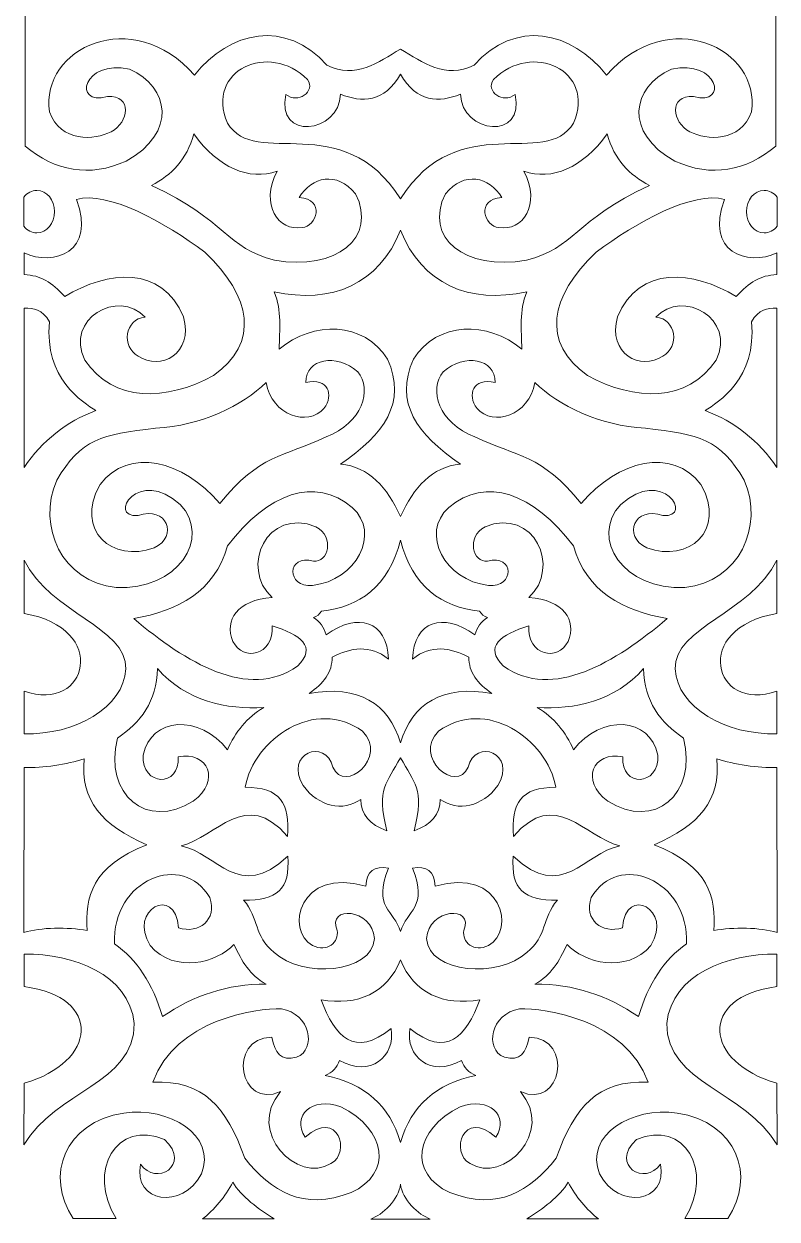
# Model space of a CAD drawing. Header units: centimetres. Extents: x -71 to 71, y -102 to 102.
# Drawn here: x -71 to -6.9, y -101.5 to 0 of the extents above; entities that cross this region are included whole.
import ezdxf

# ---------------------------------------------------------------- set-up
doc = ezdxf.new("R2010")
doc.units = ezdxf.units.CM
doc.header["$MEASUREMENT"] = 0
doc.layers.add('layer 1', color=7, linetype='Continuous')

msp = doc.modelspace()

# ---------------------------------------------------------------- linework, layer by layer
at = {"layer": 'layer 1', "color": 114, "lineweight": 9}
for points, knots in [([(-7.03049, 10.37285), (-9.62009, 12.51924), (-12.46953, 13.05903), (-15.63255, 11.65978), (-15.63255, 11.65978), (-19.9688, 9.21461), (-19.3118, 5.36829), (-15.91928, 3.85242), (-15.91928, 3.85242), (-11.94834, 2.9565), (-11.01422, 7.00051), (-14.03348, 6.17565), (-14.03348, 6.17565), (-16.20345, 6.03886), (-15.84791, 8.37959), (-14.36168, 9.15577), (-14.36168, 9.15577), (-12.93915, 9.89868), (-10.02163, 10.09022), (-9.10932, 7.45582), (-9.10932, 7.45582), (-8.31368, 2.05873), (-16.15348, -1.66061), (-21.43894, 4.3672), (-21.43894, 4.3672), (-24.39479, 0.575), (-29.19269, -0.43281), (-32.6933, 3.50924), (-32.6933, 3.50924), (-35.11767, 4.72403), (-37.06039, 3.28143), (-38.94743, 2.13782), (-38.94743, 2.13782), (-40.83447, 3.28143), (-42.77571, 4.72403), (-45.20008, 3.50924), (-45.20008, 3.50924), (-48.70069, -0.43281), (-53.49859, 0.575), (-56.45444, 4.3672), (-56.45444, 4.3672), (-61.7399, -1.66061), (-69.5797, 2.05873), (-68.78406, 7.45582), (-68.78406, 7.45582), (-67.87175, 10.09022), (-64.95423, 9.89868), (-63.5317, 9.15577), (-63.5317, 9.15577), (-62.04547, 8.37959), (-61.68993, 6.03886), (-63.8599, 6.17565), (-63.8599, 6.17565), (-66.87916, 7.00051), (-65.94504, 2.9565), (-61.9741, 3.85242), (-61.9741, 3.85242), (-58.58158, 5.36829), (-57.92458, 9.21461), (-62.26083, 11.65978), (-62.26083, 11.65978), (-65.42385, 13.05903), (-68.27329, 12.51924), (-70.86289, 10.37285), (-70.86289, 10.37285), (-70.86289, 10.37285), (-70.86289, -10.37284), (-70.86289, -10.37284), (-70.86289, -10.37284), (-68.27329, -12.51922), (-65.42385, -13.05902), (-62.26083, -11.65977), (-62.26083, -11.65977), (-57.92458, -9.21459), (-58.58158, -5.36828), (-61.9741, -3.85241), (-61.9741, -3.85241), (-65.94504, -2.95649), (-66.87916, -7.0005), (-63.8599, -6.17564), (-63.8599, -6.17564), (-61.68993, -6.03885), (-62.04547, -8.37958), (-63.5317, -9.15576), (-63.5317, -9.15576), (-64.95423, -9.89867), (-67.87175, -10.09021), (-68.78406, -7.45581), (-68.78406, -7.45581), (-69.5797, -2.05872), (-61.7399, 1.66062), (-56.45444, -4.36719), (-56.45444, -4.36719), (-53.49859, -0.57499), (-48.70069, 0.43282), (-45.20008, -3.50923), (-45.20008, -3.50923), (-42.77571, -4.72402), (-40.83447, -3.28142), (-38.94743, -2.13781), (-38.94743, -2.13781), (-37.06039, -3.28142), (-35.11767, -4.72402), (-32.6933, -3.50923), (-32.6933, -3.50923), (-29.19269, 0.43282), (-24.39479, -0.57499), (-21.43894, -4.36719), (-21.43894, -4.36719), (-16.15348, 1.66062), (-8.31368, -2.05872), (-9.10932, -7.45581), (-9.10932, -7.45581), (-10.02163, -10.09021), (-12.93915, -9.89867), (-14.36168, -9.15576), (-14.36168, -9.15576), (-15.84791, -8.37958), (-16.20345, -6.03885), (-14.03348, -6.17564), (-14.03348, -6.17564), (-11.01422, -7.0005), (-11.94834, -2.95649), (-15.91928, -3.85241), (-15.91928, -3.85241), (-19.3118, -5.36828), (-19.9688, -9.21459), (-15.63255, -11.65977), (-15.63255, -11.65977), (-12.46953, -13.05902), (-9.62009, -12.51922), (-7.03049, -10.37284), (-7.03049, -10.37284), (-7.03049, -10.37284), (-7.03049, 10.37285), (-7.03049, 10.37285)], [0, 0, 0, 0, 0.028571429, 0.028571429, 0.028571429, 0.028571429, 0.057142857, 0.057142857, 0.057142857, 0.057142857, 0.085714286, 0.085714286, 0.085714286, 0.085714286, 0.114285714, 0.114285714, 0.114285714, 0.114285714, 0.142857143, 0.142857143, 0.142857143, 0.142857143, 0.171428571, 0.171428571, 0.171428571, 0.171428571, 0.2, 0.2, 0.2, 0.2, 0.228571429, 0.228571429, 0.228571429, 0.228571429, 0.257142857, 0.257142857, 0.257142857, 0.257142857, 0.285714286, 0.285714286, 0.285714286, 0.285714286, 0.314285714, 0.314285714, 0.314285714, 0.314285714, 0.342857143, 0.342857143, 0.342857143, 0.342857143, 0.371428571, 0.371428571, 0.371428571, 0.371428571, 0.4, 0.4, 0.4, 0.4, 0.428571429, 0.428571429, 0.428571429, 0.428571429, 0.457142857, 0.457142857, 0.457142857, 0.457142857, 0.485714286, 0.485714286, 0.485714286, 0.485714286, 0.514285714, 0.514285714, 0.514285714, 0.514285714, 0.542857143, 0.542857143, 0.542857143, 0.542857143, 0.571428571, 0.571428571, 0.571428571, 0.571428571, 0.6, 0.6, 0.6, 0.6, 0.628571429, 0.628571429, 0.628571429, 0.628571429, 0.657142857, 0.657142857, 0.657142857, 0.657142857, 0.685714286, 0.685714286, 0.685714286, 0.685714286, 0.714285714, 0.714285714, 0.714285714, 0.714285714, 0.742857143, 0.742857143, 0.742857143, 0.742857143, 0.771428571, 0.771428571, 0.771428571, 0.771428571, 0.8, 0.8, 0.8, 0.8, 0.828571429, 0.828571429, 0.828571429, 0.828571429, 0.857142857, 0.857142857, 0.857142857, 0.857142857, 0.885714286, 0.885714286, 0.885714286, 0.885714286, 0.914285714, 0.914285714, 0.914285714, 0.914285714, 0.942857143, 0.942857143, 0.942857143, 0.942857143, 1, 1, 1, 1]), ([(-38.94701, -14.85676), (-33.95305, -7.02166), (-26.62129, -12.42675), (-24.23459, -8.42106), (-24.23459, -8.42106), (-22.31769, -3.9173), (-27.78191, -1.46661), (-31.04341, -4.72616), (-31.04341, -4.72616), (-31.75708, -5.7414), (-30.20982, -6.83744), (-29.2033, -5.98687), (-29.2033, -5.98687), (-28.29476, -9.9244), (-33.72238, -9.33908), (-33.85904, -5.97074), (-33.85904, -5.97074), (-35.61906, -6.69904), (-37.6295, -6.68239), (-38.94691, -4.25666), (-38.94691, -4.25666), (-40.26432, -6.68239), (-42.27432, -6.69904), (-44.03434, -5.97074), (-44.03434, -5.97074), (-44.171, -9.33908), (-49.59862, -9.9244), (-48.69008, -5.98687), (-48.69008, -5.98687), (-47.68356, -6.83744), (-46.1363, -5.7414), (-46.84997, -4.72616), (-46.84997, -4.72616), (-50.11147, -1.46661), (-55.57569, -3.9173), (-53.65879, -8.42106), (-53.65879, -8.42106), (-51.27209, -12.42675), (-43.94097, -7.02166), (-38.94701, -14.85676)], [0, 0, 0, 0, 0.090909091, 0.090909091, 0.090909091, 0.090909091, 0.181818182, 0.181818182, 0.181818182, 0.181818182, 0.272727273, 0.272727273, 0.272727273, 0.272727273, 0.363636364, 0.363636364, 0.363636364, 0.363636364, 0.454545455, 0.454545455, 0.454545455, 0.454545455, 0.545454545, 0.545454545, 0.545454545, 0.545454545, 0.636363636, 0.636363636, 0.636363636, 0.636363636, 0.727272727, 0.727272727, 0.727272727, 0.727272727, 0.818181818, 0.818181818, 0.818181818, 0.818181818, 1, 1, 1, 1]), ([(-60.11032, -13.71884), (-58.43466, -12.83593), (-57.10253, -11.54189), (-56.52613, -9.3433), (-56.52613, -9.3433), (-54.42735, -12.25953), (-51.82209, -13.3174), (-49.42943, -12.51771), (-49.42943, -12.51771), (-50.9387, -15.37834), (-49.30638, -17.64882), (-47.30688, -17.28869), (-47.30688, -17.28869), (-46.06345, -17.25216), (-45.29987, -14.86963), (-47.56565, -14.74839), (-47.56565, -14.74839), (-46.47538, -12.97192), (-44.3787, -12.4858), (-42.7628, -14.42665), (-42.7628, -14.42665), (-40.8877, -18.18707), (-44.40005, -20.99671), (-49.64448, -20.06768), (-49.64448, -20.06768), (-53.77815, -19.06657), (-53.71893, -16.69295), (-60.11032, -13.71884)], [0, 0, 0, 0, 0.125, 0.125, 0.125, 0.125, 0.25, 0.25, 0.25, 0.25, 0.375, 0.375, 0.375, 0.375, 0.5, 0.5, 0.5, 0.5, 0.625, 0.625, 0.625, 0.625, 0.75, 0.75, 0.75, 0.75, 1, 1, 1, 1]), ([(-17.78306, -13.71884), (-19.45872, -12.83593), (-20.79085, -11.54189), (-21.36725, -9.3433), (-21.36725, -9.3433), (-23.46603, -12.25953), (-26.07129, -13.3174), (-28.46395, -12.51771), (-28.46395, -12.51771), (-26.95468, -15.37834), (-28.587, -17.64882), (-30.5865, -17.28869), (-30.5865, -17.28869), (-31.82993, -17.25216), (-32.59351, -14.86963), (-30.32773, -14.74839), (-30.32773, -14.74839), (-31.418, -12.97192), (-33.51468, -12.4858), (-35.13058, -14.42665), (-35.13058, -14.42665), (-37.00568, -18.18707), (-33.49333, -20.99671), (-28.2489, -20.06768), (-28.2489, -20.06768), (-24.11523, -19.06657), (-24.17445, -16.69295), (-17.78306, -13.71884)], [0, 0, 0, 0, 0.125, 0.125, 0.125, 0.125, 0.25, 0.25, 0.25, 0.25, 0.375, 0.375, 0.375, 0.375, 0.5, 0.5, 0.5, 0.5, 0.625, 0.625, 0.625, 0.625, 0.75, 0.75, 0.75, 0.75, 1, 1, 1, 1]), ([(-70.95463, -14.70782), (-70.67998, -14.36126), (-70.29156, -14.1451), (-69.86106, -14.1451), (-69.86106, -14.1451), (-69.02887, -14.1451), (-68.35399, -14.95283), (-68.35399, -15.94885), (-68.35399, -15.94885), (-68.35399, -16.94487), (-69.02887, -17.7526), (-69.86106, -17.7526), (-69.86106, -17.7526), (-70.29155, -17.7526), (-70.67997, -17.53644), (-70.95463, -17.18988), (-70.95463, -17.18988), (-70.95463, -17.18988), (-70.95463, -14.70782), (-70.95463, -14.70782)], [0, 0, 0, 0, 0.166666667, 0.166666667, 0.166666667, 0.166666667, 0.333333333, 0.333333333, 0.333333333, 0.333333333, 0.5, 0.5, 0.5, 0.5, 0.666666667, 0.666666667, 0.666666667, 0.666666667, 1, 1, 1, 1]), ([(-60.64798, -24.91517), (-62.93616, -22.47681), (-67.51146, -25.05063), (-65.77334, -28.56139), (-65.77334, -28.56139), (-63.34757, -32.17177), (-58.89274, -32.06612), (-54.84154, -29.86981), (-54.84154, -29.86981), (-50.93516, -27.13318), (-51.58021, -23.13308), (-55.59424, -19.38132), (-55.59424, -19.38132), (-58.88997, -16.8958), (-63.89035, -14.12387), (-66.49018, -14.91998), (-66.49018, -14.91998), (-64.80437, -19.34716), (-68.4228, -20.64205), (-70.9483, -19.45719), (-70.9483, -19.45719), (-70.9483, -19.45719), (-70.93704, -21.29762), (-70.93704, -21.29762), (-70.93704, -21.29762), (-69.52125, -21.35491), (-68.62281, -21.95526), (-67.49375, -23.1563), (-67.49375, -23.1563), (-63.80187, -20.92795), (-59.27395, -20.50566), (-57.38633, -24.8722), (-57.38633, -24.8722), (-56.53204, -28.07546), (-59.37107, -29.46706), (-61.24699, -28.21579), (-61.24699, -28.21579), (-62.69754, -27.47231), (-62.39293, -25.02238), (-60.64798, -24.91517)], [0, 0, 0, 0, 0.090909091, 0.090909091, 0.090909091, 0.090909091, 0.181818182, 0.181818182, 0.181818182, 0.181818182, 0.272727273, 0.272727273, 0.272727273, 0.272727273, 0.363636364, 0.363636364, 0.363636364, 0.363636364, 0.454545455, 0.454545455, 0.454545455, 0.454545455, 0.545454545, 0.545454545, 0.545454545, 0.545454545, 0.636363636, 0.636363636, 0.636363636, 0.636363636, 0.727272727, 0.727272727, 0.727272727, 0.727272727, 0.818181818, 0.818181818, 0.818181818, 0.818181818, 1, 1, 1, 1]), ([(-17.2454, -24.91517), (-14.95722, -22.47681), (-10.38192, -25.05063), (-12.12004, -28.56139), (-12.12004, -28.56139), (-14.54581, -32.17177), (-19.00064, -32.06612), (-23.05184, -29.86981), (-23.05184, -29.86981), (-26.95822, -27.13318), (-26.31317, -23.13308), (-22.29914, -19.38132), (-22.29914, -19.38132), (-19.00341, -16.8958), (-14.00303, -14.12387), (-11.4032, -14.91998), (-11.4032, -14.91998), (-13.08901, -19.34716), (-9.47058, -20.64205), (-6.94508, -19.45719), (-6.94508, -19.45719), (-6.94508, -19.45719), (-6.95634, -21.29762), (-6.95634, -21.29762), (-6.95634, -21.29762), (-8.37213, -21.35491), (-9.27057, -21.95526), (-10.39963, -23.1563), (-10.39963, -23.1563), (-14.09151, -20.92795), (-18.61943, -20.50566), (-20.50705, -24.8722), (-20.50705, -24.8722), (-21.36134, -28.07546), (-18.52231, -29.46706), (-16.64639, -28.21579), (-16.64639, -28.21579), (-15.19584, -27.47231), (-15.50045, -25.02238), (-17.2454, -24.91517)], [0, 0, 0, 0, 0.090909091, 0.090909091, 0.090909091, 0.090909091, 0.181818182, 0.181818182, 0.181818182, 0.181818182, 0.272727273, 0.272727273, 0.272727273, 0.272727273, 0.363636364, 0.363636364, 0.363636364, 0.363636364, 0.454545455, 0.454545455, 0.454545455, 0.454545455, 0.545454545, 0.545454545, 0.545454545, 0.545454545, 0.636363636, 0.636363636, 0.636363636, 0.636363636, 0.727272727, 0.727272727, 0.727272727, 0.727272727, 0.818181818, 0.818181818, 0.818181818, 0.818181818, 1, 1, 1, 1]), ([(-6.93875, -14.70782), (-7.2134, -14.36126), (-7.60182, -14.1451), (-8.03232, -14.1451), (-8.03232, -14.1451), (-8.86451, -14.1451), (-9.53939, -14.95283), (-9.53939, -15.94885), (-9.53939, -15.94885), (-9.53939, -16.94487), (-8.86451, -17.7526), (-8.03232, -17.7526), (-8.03232, -17.7526), (-7.60183, -17.7526), (-7.21341, -17.53644), (-6.93875, -17.18988), (-6.93875, -17.18988), (-6.93875, -17.18988), (-6.93875, -14.70782), (-6.93875, -14.70782)], [0, 0, 0, 0, 0.166666667, 0.166666667, 0.166666667, 0.166666667, 0.333333333, 0.333333333, 0.333333333, 0.333333333, 0.5, 0.5, 0.5, 0.5, 0.666666667, 0.666666667, 0.666666667, 0.666666667, 1, 1, 1, 1]), ([(-38.94638, -41.84446), (-37.79964, -39.35903), (-36.29977, -37.62711), (-33.84024, -37.39829), (-33.84024, -37.39829), (-37.59736, -34.81009), (-39.473, -32.22189), (-37.85453, -28.47559), (-37.85453, -28.47559), (-35.85024, -25.26583), (-31.49565, -25.2229), (-28.6432, -27.61765), (-28.6432, -27.61765), (-28.64354, -25.95895), (-28.88374, -24.41348), (-28.2082, -22.75476), (-28.2082, -22.75476), (-33.11617, -23.83886), (-37.14974, -22.08986), (-38.94685, -17.50921), (-38.94685, -17.50921), (-40.74396, -22.08986), (-44.77721, -23.83886), (-49.68518, -22.75476), (-49.68518, -22.75476), (-49.00964, -24.41348), (-49.24984, -25.95895), (-49.25018, -27.61765), (-49.25018, -27.61765), (-46.39773, -25.2229), (-42.04314, -25.26583), (-40.03885, -28.47559), (-40.03885, -28.47559), (-38.42038, -32.22189), (-40.29602, -34.81009), (-44.05314, -37.39829), (-44.05314, -37.39829), (-41.59361, -37.62711), (-40.09312, -39.35903), (-38.94638, -41.84446)], [0, 0, 0, 0, 0.090909091, 0.090909091, 0.090909091, 0.090909091, 0.181818182, 0.181818182, 0.181818182, 0.181818182, 0.272727273, 0.272727273, 0.272727273, 0.272727273, 0.363636364, 0.363636364, 0.363636364, 0.363636364, 0.454545455, 0.454545455, 0.454545455, 0.454545455, 0.545454545, 0.545454545, 0.545454545, 0.545454545, 0.636363636, 0.636363636, 0.636363636, 0.636363636, 0.727272727, 0.727272727, 0.727272727, 0.727272727, 0.818181818, 0.818181818, 0.818181818, 0.818181818, 1, 1, 1, 1]), ([(-70.94352, -37.68784), (-70.94352, -37.68784), (-70.94459, -24.15466), (-70.94459, -24.15466), (-70.94459, -24.15466), (-70.11987, -24.09312), (-69.41744, -24.27482), (-68.78406, -25.30118), (-68.78406, -25.30118), (-69.26169, -30.13396), (-65.94063, -32.13592), (-64.84145, -32.85114), (-64.84145, -32.85114), (-67.32641, -33.76639), (-69.4142, -35.40007), (-70.94352, -37.68784)], [0, 0, 0, 0, 0.2, 0.2, 0.2, 0.2, 0.4, 0.4, 0.4, 0.4, 0.6, 0.6, 0.6, 0.6, 1, 1, 1, 1]), ([(-6.94986, -37.68784), (-6.94986, -37.68784), (-6.94879, -24.15466), (-6.94879, -24.15466), (-6.94879, -24.15466), (-7.77351, -24.09312), (-8.47594, -24.27482), (-9.10932, -25.30118), (-9.10932, -25.30118), (-8.63169, -30.13396), (-11.95275, -32.13592), (-13.05193, -32.85114), (-13.05193, -32.85114), (-10.56697, -33.76639), (-8.47918, -35.40007), (-6.94986, -37.68784)], [0, 0, 0, 0, 0.2, 0.2, 0.2, 0.2, 0.4, 0.4, 0.4, 0.4, 0.6, 0.6, 0.6, 0.6, 1, 1, 1, 1]), ([(-54.30393, -40.74429), (-57.43582, -37.0292), (-62.05593, -35.96657), (-64.48303, -39.11418), (-64.48303, -39.11418), (-66.68681, -43.10336), (-63.44932, -45.76287), (-59.89527, -44.51927), (-59.89527, -44.51927), (-57.7914, -43.5344), (-58.78592, -40.89288), (-61.25726, -41.77383), (-61.25726, -41.77383), (-63.96929, -41.95931), (-61.18, -37.58428), (-57.67307, -40.83008), (-57.67307, -40.83008), (-54.98249, -43.62364), (-57.90333, -48.18825), (-63.12072, -47.86508), (-63.12072, -47.86508), (-67.727, -47.38631), (-69.87732, -42.69646), (-68.17476, -38.77095), (-68.17476, -38.77095), (-66.09173, -35.23887), (-64.39529, -34.8813), (-59.76591, -34.35209), (-59.76591, -34.35209), (-55.88007, -34.12329), (-52.38232, -32.436), (-50.37028, -30.44891), (-50.37028, -30.44891), (-49.87729, -33.32991), (-46.82793, -34.18786), (-45.45091, -32.67957), (-45.45091, -32.67957), (-44.59093, -31.5071), (-45.06887, -30.0344), (-46.99218, -30.44888), (-46.99218, -30.44888), (-46.99795, -28.43649), (-44.38166, -27.95748), (-42.58359, -29.54796), (-42.58359, -29.54796), (-41.33691, -31.07805), (-42.15832, -33.89488), (-45.27177, -35.08182), (-45.27177, -35.08182), (-48.96375, -36.83483), (-50.86317, -36.49778), (-54.30393, -40.74429)], [0, 0, 0, 0, 0.071428571, 0.071428571, 0.071428571, 0.071428571, 0.142857143, 0.142857143, 0.142857143, 0.142857143, 0.214285714, 0.214285714, 0.214285714, 0.214285714, 0.285714286, 0.285714286, 0.285714286, 0.285714286, 0.357142857, 0.357142857, 0.357142857, 0.357142857, 0.428571429, 0.428571429, 0.428571429, 0.428571429, 0.5, 0.5, 0.5, 0.5, 0.571428571, 0.571428571, 0.571428571, 0.571428571, 0.642857143, 0.642857143, 0.642857143, 0.642857143, 0.714285714, 0.714285714, 0.714285714, 0.714285714, 0.785714286, 0.785714286, 0.785714286, 0.785714286, 0.857142857, 0.857142857, 0.857142857, 0.857142857, 1, 1, 1, 1]), ([(-23.58945, -40.74429), (-20.45756, -37.0292), (-15.83745, -35.96657), (-13.41035, -39.11418), (-13.41035, -39.11418), (-11.20657, -43.10336), (-14.44406, -45.76287), (-17.99811, -44.51927), (-17.99811, -44.51927), (-20.10198, -43.5344), (-19.10746, -40.89288), (-16.63612, -41.77383), (-16.63612, -41.77383), (-13.92409, -41.95931), (-16.71338, -37.58428), (-20.22031, -40.83008), (-20.22031, -40.83008), (-22.91089, -43.62364), (-19.99005, -48.18825), (-14.77266, -47.86508), (-14.77266, -47.86508), (-10.16638, -47.38631), (-8.01606, -42.69646), (-9.71862, -38.77095), (-9.71862, -38.77095), (-11.80165, -35.23887), (-13.49809, -34.8813), (-18.12747, -34.35209), (-18.12747, -34.35209), (-22.01331, -34.12329), (-25.51106, -32.436), (-27.5231, -30.44891), (-27.5231, -30.44891), (-28.01609, -33.32991), (-31.06545, -34.18786), (-32.44247, -32.67957), (-32.44247, -32.67957), (-33.30245, -31.5071), (-32.82451, -30.0344), (-30.9012, -30.44888), (-30.9012, -30.44888), (-30.89543, -28.43649), (-33.51172, -27.95748), (-35.30979, -29.54796), (-35.30979, -29.54796), (-36.55647, -31.07805), (-35.73506, -33.89488), (-32.62161, -35.08182), (-32.62161, -35.08182), (-28.92963, -36.83483), (-27.03021, -36.49778), (-23.58945, -40.74429)], [0, 0, 0, 0, 0.071428571, 0.071428571, 0.071428571, 0.071428571, 0.142857143, 0.142857143, 0.142857143, 0.142857143, 0.214285714, 0.214285714, 0.214285714, 0.214285714, 0.285714286, 0.285714286, 0.285714286, 0.285714286, 0.357142857, 0.357142857, 0.357142857, 0.357142857, 0.428571429, 0.428571429, 0.428571429, 0.428571429, 0.5, 0.5, 0.5, 0.5, 0.571428571, 0.571428571, 0.571428571, 0.571428571, 0.642857143, 0.642857143, 0.642857143, 0.642857143, 0.714285714, 0.714285714, 0.714285714, 0.714285714, 0.785714286, 0.785714286, 0.785714286, 0.785714286, 0.857142857, 0.857142857, 0.857142857, 0.857142857, 1, 1, 1, 1]), ([(-49.85953, -51.12549), (-47.47124, -51.89723), (-45.98298, -52.86938), (-47.70902, -54.55729), (-47.70902, -54.55729), (-51.87876, -57.50316), (-57.23077, -54.22614), (-61.61568, -50.52493), (-61.61568, -50.52493), (-57.82344, -49.80657), (-54.79269, -48.28347), (-53.65877, -44.34768), (-53.65877, -44.34768), (-50.19406, -39.82914), (-46.22755, -38.39922), (-43.04957, -41.08747), (-43.04957, -41.08747), (-40.59842, -43.27539), (-42.71019, -47.29338), (-46.41871, -47.69369), (-46.41871, -47.69369), (-48.67044, -47.92949), (-48.64655, -45.01278), (-46.34703, -45.63461), (-46.34703, -45.63461), (-45.07482, -45.78459), (-44.51934, -43.61129), (-46.13197, -42.71758), (-46.13197, -42.71758), (-50.29756, -41.04415), (-52.63191, -46.17735), (-49.85953, -48.72323), (-49.85953, -48.72323), (-52.82816, -48.93699), (-53.93924, -50.6403), (-53.1928, -52.45531), (-53.1928, -52.45531), (-52.34748, -54.2031), (-49.69541, -53.68833), (-49.85953, -51.12549)], [0, 0, 0, 0, 0.090909091, 0.090909091, 0.090909091, 0.090909091, 0.181818182, 0.181818182, 0.181818182, 0.181818182, 0.272727273, 0.272727273, 0.272727273, 0.272727273, 0.363636364, 0.363636364, 0.363636364, 0.363636364, 0.454545455, 0.454545455, 0.454545455, 0.454545455, 0.545454545, 0.545454545, 0.545454545, 0.545454545, 0.636363636, 0.636363636, 0.636363636, 0.636363636, 0.727272727, 0.727272727, 0.727272727, 0.727272727, 0.818181818, 0.818181818, 0.818181818, 0.818181818, 1, 1, 1, 1]), ([(-28.03385, -51.12549), (-30.42214, -51.89723), (-31.9104, -52.86938), (-30.18436, -54.55729), (-30.18436, -54.55729), (-26.01462, -57.50316), (-20.66261, -54.22614), (-16.2777, -50.52493), (-16.2777, -50.52493), (-20.06994, -49.80657), (-23.10069, -48.28347), (-24.23461, -44.34768), (-24.23461, -44.34768), (-27.69932, -39.82914), (-31.66583, -38.39922), (-34.84381, -41.08747), (-34.84381, -41.08747), (-37.29496, -43.27539), (-35.18319, -47.29338), (-31.47467, -47.69369), (-31.47467, -47.69369), (-29.22294, -47.92949), (-29.24683, -45.01278), (-31.54635, -45.63461), (-31.54635, -45.63461), (-32.81856, -45.78459), (-33.37404, -43.61129), (-31.76141, -42.71758), (-31.76141, -42.71758), (-27.59582, -41.04415), (-25.26147, -46.17735), (-28.03385, -48.72323), (-28.03385, -48.72323), (-25.06522, -48.93699), (-23.95414, -50.6403), (-24.70058, -52.45531), (-24.70058, -52.45531), (-25.5459, -54.2031), (-28.19797, -53.68833), (-28.03385, -51.12549)], [0, 0, 0, 0, 0.090909091, 0.090909091, 0.090909091, 0.090909091, 0.181818182, 0.181818182, 0.181818182, 0.181818182, 0.272727273, 0.272727273, 0.272727273, 0.272727273, 0.363636364, 0.363636364, 0.363636364, 0.363636364, 0.454545455, 0.454545455, 0.454545455, 0.454545455, 0.545454545, 0.545454545, 0.545454545, 0.545454545, 0.636363636, 0.636363636, 0.636363636, 0.636363636, 0.727272727, 0.727272727, 0.727272727, 0.727272727, 0.818181818, 0.818181818, 0.818181818, 0.818181818, 1, 1, 1, 1]), ([(-38.94637, -61.08271), (-37.94191, -57.7106), (-35.37994, -56.13075), (-31.18794, -56.87376), (-31.18794, -56.87376), (-32.37675, -56.04443), (-33.17725, -55.0721), (-33.1234, -53.78514), (-33.1234, -53.78514), (-34.72434, -53.00492), (-36.32529, -52.67565), (-37.92621, -53.95673), (-37.92621, -53.95673), (-37.8065, -50.6969), (-35.32157, -49.96764), (-32.62161, -51.89764), (-32.62161, -51.89764), (-32.43048, -51.27383), (-32.11986, -50.74835), (-31.54635, -50.43913), (-31.54635, -50.43913), (-31.84076, -50.32349), (-32.07693, -50.14973), (-32.22796, -49.89108), (-32.22796, -49.89108), (-35.44252, -49.5479), (-37.93114, -47.8216), (-38.94653, -43.84512), (-38.94653, -43.84512), (-39.96192, -47.8216), (-42.45086, -49.5479), (-45.66542, -49.89108), (-45.66542, -49.89108), (-45.81645, -50.14973), (-46.05262, -50.32349), (-46.34703, -50.43913), (-46.34703, -50.43913), (-45.77352, -50.74835), (-45.4629, -51.27383), (-45.27177, -51.89764), (-45.27177, -51.89764), (-42.57181, -49.96764), (-40.08688, -50.6969), (-39.96717, -53.95673), (-39.96717, -53.95673), (-41.56809, -52.67565), (-43.16904, -53.00492), (-44.76998, -53.78514), (-44.76998, -53.78514), (-44.71613, -55.0721), (-45.51663, -56.04443), (-46.70544, -56.87376), (-46.70544, -56.87376), (-42.51344, -56.13075), (-39.95083, -57.7106), (-38.94637, -61.08271)], [0, 0, 0, 0, 0.066666667, 0.066666667, 0.066666667, 0.066666667, 0.133333333, 0.133333333, 0.133333333, 0.133333333, 0.2, 0.2, 0.2, 0.2, 0.266666667, 0.266666667, 0.266666667, 0.266666667, 0.333333333, 0.333333333, 0.333333333, 0.333333333, 0.4, 0.4, 0.4, 0.4, 0.466666667, 0.466666667, 0.466666667, 0.466666667, 0.533333333, 0.533333333, 0.533333333, 0.533333333, 0.6, 0.6, 0.6, 0.6, 0.666666667, 0.666666667, 0.666666667, 0.666666667, 0.733333333, 0.733333333, 0.733333333, 0.733333333, 0.8, 0.8, 0.8, 0.8, 0.866666667, 0.866666667, 0.866666667, 0.866666667, 1, 1, 1, 1]), ([(-70.94349, -60.30556), (-70.94349, -60.30556), (-70.94637, -56.67095), (-70.94637, -56.67095), (-70.94637, -56.67095), (-65.48688, -58.62404), (-63.65914, -51.27862), (-70.9464, -50.08617), (-70.9464, -50.08617), (-70.9464, -50.08617), (-70.94347, -45.54885), (-70.94347, -45.54885), (-70.94347, -45.54885), (-68.6964, -50.08337), (-62.23071, -51.24812), (-62.29, -54.78708), (-62.29, -54.78708), (-62.48279, -58.10557), (-66.64099, -60.41906), (-70.94349, -60.30556)], [0, 0, 0, 0, 0.166666667, 0.166666667, 0.166666667, 0.166666667, 0.333333333, 0.333333333, 0.333333333, 0.333333333, 0.5, 0.5, 0.5, 0.5, 0.666666667, 0.666666667, 0.666666667, 0.666666667, 1, 1, 1, 1]), ([(-6.94989, -60.30556), (-6.94989, -60.30556), (-6.94701, -56.67095), (-6.94701, -56.67095), (-6.94701, -56.67095), (-12.4065, -58.62404), (-14.23424, -51.27862), (-6.94698, -50.08617), (-6.94698, -50.08617), (-6.94698, -50.08617), (-6.94991, -45.54885), (-6.94991, -45.54885), (-6.94991, -45.54885), (-9.19698, -50.08337), (-15.66267, -51.24812), (-15.60338, -54.78708), (-15.60338, -54.78708), (-15.41059, -58.10557), (-11.25239, -60.41906), (-6.94989, -60.30556)], [0, 0, 0, 0, 0.166666667, 0.166666667, 0.166666667, 0.166666667, 0.333333333, 0.333333333, 0.333333333, 0.333333333, 0.5, 0.5, 0.5, 0.5, 0.666666667, 0.666666667, 0.666666667, 0.666666667, 1, 1, 1, 1]), ([(-50.57637, -58.07489), (-52.00998, -58.91143), (-52.98967, -60.15544), (-53.65877, -61.67828), (-53.65877, -61.67828), (-55.99747, -58.59365), (-60.18473, -58.88677), (-60.82716, -62.10726), (-60.82716, -62.10726), (-60.98729, -64.79978), (-57.63993, -64.88126), (-57.85385, -62.25521), (-57.85385, -62.25521), (-55.31626, -61.77747), (-54.18059, -64.27108), (-56.56373, -66.02964), (-56.56373, -66.02964), (-60.51477, -68.51738), (-64.18802, -65.47922), (-63.01433, -60.66824), (-63.01433, -60.66824), (-61.04093, -59.35069), (-59.66493, -57.5684), (-59.60332, -54.7636), (-59.60332, -54.7636), (-57.19162, -57.54014), (-53.68091, -58.25788), (-50.57637, -58.07489)], [0, 0, 0, 0, 0.125, 0.125, 0.125, 0.125, 0.25, 0.25, 0.25, 0.25, 0.375, 0.375, 0.375, 0.375, 0.5, 0.5, 0.5, 0.5, 0.625, 0.625, 0.625, 0.625, 0.75, 0.75, 0.75, 0.75, 1, 1, 1, 1]), ([(-27.31701, -58.07489), (-25.8834, -58.91143), (-24.90371, -60.15544), (-24.23461, -61.67828), (-24.23461, -61.67828), (-21.89591, -58.59365), (-17.70865, -58.88677), (-17.06622, -62.10726), (-17.06622, -62.10726), (-16.90609, -64.79978), (-20.25345, -64.88126), (-20.03953, -62.25521), (-20.03953, -62.25521), (-22.57712, -61.77747), (-23.71279, -64.27108), (-21.32965, -66.02964), (-21.32965, -66.02964), (-17.37861, -68.51738), (-13.70536, -65.47922), (-14.87905, -60.66824), (-14.87905, -60.66824), (-16.85245, -59.35069), (-18.22845, -57.5684), (-18.29006, -54.7636), (-18.29006, -54.7636), (-20.70176, -57.54014), (-24.21247, -58.25788), (-27.31701, -58.07489)], [0, 0, 0, 0, 0.125, 0.125, 0.125, 0.125, 0.25, 0.25, 0.25, 0.25, 0.375, 0.375, 0.375, 0.375, 0.5, 0.5, 0.5, 0.5, 0.625, 0.625, 0.625, 0.625, 0.75, 0.75, 0.75, 0.75, 1, 1, 1, 1]), ([(-38.94743, -77.11174), (-38.41744, -75.31997), (-36.55536, -75.05525), (-37.92621, -71.71631), (-37.92621, -71.71631), (-36.70768, -71.48764), (-36.06253, -72.0024), (-35.99075, -73.26063), (-35.99075, -73.26063), (-30.30355, -71.57328), (-29.1269, -77.0423), (-31.47469, -78.27966), (-31.47469, -78.27966), (-32.67759, -78.91263), (-33.77583, -78.01571), (-33.55077, -77.00416), (-33.55077, -77.00416), (-32.66695, -74.84532), (-36.5463, -75.13135), (-36.74354, -77.70486), (-36.74354, -77.70486), (-36.50334, -80.68377), (-30.60329, -81.09198), (-28.19512, -78.88024), (-28.19512, -78.88024), (-26.43029, -77.4577), (-26.97693, -75.99228), (-25.60629, -74.44107), (-25.60629, -74.44107), (-28.40772, -74.45517), (-29.61163, -73.5538), (-29.35498, -70.70848), (-29.35498, -70.70848), (-25.15964, -74.65174), (-23.4162, -70.44361), (-20.292, -69.82882), (-20.292, -69.82882), (-23.35051, -69.09254), (-25.73997, -64.8527), (-29.35144, -69.01966), (-29.35144, -69.01966), (-29.55201, -66.21002), (-28.723, -64.83161), (-25.73997, -64.8527), (-25.73997, -64.8527), (-26.49801, -60.72546), (-31.7103, -57.16649), (-35.72196, -60.09106), (-35.72196, -60.09106), (-37.90787, -62.27868), (-34.2106, -65.43848), (-33.19508, -63.1368), (-33.19508, -63.1368), (-32.61108, -60.64384), (-29.01013, -61.95717), (-30.66817, -64.70249), (-30.66817, -64.70249), (-31.97648, -66.48973), (-34.07319, -66.95448), (-35.56065, -65.88224), (-35.56065, -65.88224), (-35.58466, -67.14052), (-36.32539, -68.02709), (-37.78285, -68.54189), (-37.78285, -68.54189), (-36.87035, -64.89447), (-37.79377, -64.52307), (-38.94639, -62.33528), (-38.94639, -62.33528), (-40.09901, -64.52307), (-41.02303, -64.89447), (-40.11053, -68.54189), (-40.11053, -68.54189), (-41.56799, -68.02709), (-42.30872, -67.14052), (-42.33273, -65.88224), (-42.33273, -65.88224), (-43.82019, -66.95448), (-45.9169, -66.48973), (-47.22521, -64.70249), (-47.22521, -64.70249), (-48.88325, -61.95717), (-45.2823, -60.64384), (-44.6983, -63.1368), (-44.6983, -63.1368), (-43.68278, -65.43848), (-39.98551, -62.27868), (-42.17142, -60.09106), (-42.17142, -60.09106), (-46.18308, -57.16649), (-51.39537, -60.72546), (-52.15341, -64.8527), (-52.15341, -64.8527), (-49.17038, -64.83161), (-48.34137, -66.21002), (-48.54194, -69.01966), (-48.54194, -69.01966), (-52.15341, -64.8527), (-54.54287, -69.09254), (-57.60138, -69.82882), (-57.60138, -69.82882), (-54.47718, -70.44361), (-52.73374, -74.65174), (-48.5384, -70.70848), (-48.5384, -70.70848), (-48.28175, -73.5538), (-49.48566, -74.45517), (-52.28709, -74.44107), (-52.28709, -74.44107), (-50.91645, -75.99228), (-51.46309, -77.4577), (-49.69826, -78.88024), (-49.69826, -78.88024), (-47.29009, -81.09198), (-41.39004, -80.68377), (-41.14984, -77.70486), (-41.14984, -77.70486), (-41.34708, -75.13135), (-45.22643, -74.84532), (-44.34261, -77.00416), (-44.34261, -77.00416), (-44.11755, -78.01571), (-45.21579, -78.91263), (-46.41869, -78.27966), (-46.41869, -78.27966), (-48.76648, -77.0423), (-47.58983, -71.57328), (-41.90263, -73.26063), (-41.90263, -73.26063), (-41.83085, -72.0024), (-41.1857, -71.48764), (-39.96717, -71.71631), (-39.96717, -71.71631), (-41.33802, -75.05525), (-39.47742, -75.31997), (-38.94743, -77.11174)], [0, 0, 0, 0, 0.028571429, 0.028571429, 0.028571429, 0.028571429, 0.057142857, 0.057142857, 0.057142857, 0.057142857, 0.085714286, 0.085714286, 0.085714286, 0.085714286, 0.114285714, 0.114285714, 0.114285714, 0.114285714, 0.142857143, 0.142857143, 0.142857143, 0.142857143, 0.171428571, 0.171428571, 0.171428571, 0.171428571, 0.2, 0.2, 0.2, 0.2, 0.228571429, 0.228571429, 0.228571429, 0.228571429, 0.257142857, 0.257142857, 0.257142857, 0.257142857, 0.285714286, 0.285714286, 0.285714286, 0.285714286, 0.314285714, 0.314285714, 0.314285714, 0.314285714, 0.342857143, 0.342857143, 0.342857143, 0.342857143, 0.371428571, 0.371428571, 0.371428571, 0.371428571, 0.4, 0.4, 0.4, 0.4, 0.428571429, 0.428571429, 0.428571429, 0.428571429, 0.457142857, 0.457142857, 0.457142857, 0.457142857, 0.485714286, 0.485714286, 0.485714286, 0.485714286, 0.514285714, 0.514285714, 0.514285714, 0.514285714, 0.542857143, 0.542857143, 0.542857143, 0.542857143, 0.571428571, 0.571428571, 0.571428571, 0.571428571, 0.6, 0.6, 0.6, 0.6, 0.628571429, 0.628571429, 0.628571429, 0.628571429, 0.657142857, 0.657142857, 0.657142857, 0.657142857, 0.685714286, 0.685714286, 0.685714286, 0.685714286, 0.714285714, 0.714285714, 0.714285714, 0.714285714, 0.742857143, 0.742857143, 0.742857143, 0.742857143, 0.771428571, 0.771428571, 0.771428571, 0.771428571, 0.8, 0.8, 0.8, 0.8, 0.828571429, 0.828571429, 0.828571429, 0.828571429, 0.857142857, 0.857142857, 0.857142857, 0.857142857, 0.885714286, 0.885714286, 0.885714286, 0.885714286, 0.914285714, 0.914285714, 0.914285714, 0.914285714, 0.942857143, 0.942857143, 0.942857143, 0.942857143, 1, 1, 1, 1]), ([(-65.58804, -77.02416), (-67.23172, -76.71255), (-69.52603, -76.73482), (-70.95458, -77.19573), (-70.95458, -77.19573), (-70.95458, -77.19573), (-70.94563, -63.17028), (-70.94563, -63.17028), (-70.94563, -63.17028), (-69.34491, -63.22749), (-67.29624, -62.89866), (-65.8389, -62.44113), (-65.8389, -62.44113), (-66.20771, -65.90463), (-64.29943, -68.12782), (-60.49924, -69.73265), (-60.49924, -69.73265), (-65.17231, -71.53445), (-65.79998, -74.19066), (-65.58804, -77.02416)], [0, 0, 0, 0, 0.166666667, 0.166666667, 0.166666667, 0.166666667, 0.333333333, 0.333333333, 0.333333333, 0.333333333, 0.5, 0.5, 0.5, 0.5, 0.666666667, 0.666666667, 0.666666667, 0.666666667, 1, 1, 1, 1]), ([(-12.30534, -77.02416), (-10.66166, -76.71255), (-8.36735, -76.73482), (-6.9388, -77.19573), (-6.9388, -77.19573), (-6.9388, -77.19573), (-6.94775, -63.17028), (-6.94775, -63.17028), (-6.94775, -63.17028), (-8.54847, -63.22749), (-10.59714, -62.89866), (-12.05448, -62.44113), (-12.05448, -62.44113), (-11.68567, -65.90463), (-13.59395, -68.12782), (-17.39414, -69.73265), (-17.39414, -69.73265), (-12.72107, -71.53445), (-12.0934, -74.19066), (-12.30534, -77.02416)], [0, 0, 0, 0, 0.166666667, 0.166666667, 0.166666667, 0.166666667, 0.333333333, 0.333333333, 0.333333333, 0.333333333, 0.5, 0.5, 0.5, 0.5, 0.666666667, 0.666666667, 0.666666667, 0.666666667, 1, 1, 1, 1]), ([(-59.17843, -84.32818), (-60.00978, -81.55266), (-61.33914, -79.45089), (-63.26951, -78.16225), (-63.26951, -78.16225), (-63.48002, -72.63033), (-57.38628, -70.29184), (-55.16924, -74.21568), (-55.16924, -74.21568), (-54.49717, -76.09512), (-56.08747, -77.35791), (-57.81644, -76.77822), (-57.81644, -76.77822), (-58.08189, -73.09652), (-62.13957, -75.25931), (-60.23091, -78.28301), (-60.23091, -78.28301), (-58.1375, -80.73453), (-54.51587, -79.7491), (-53.10334, -78.19385), (-53.10334, -78.19385), (-52.41758, -79.64203), (-51.79497, -80.78553), (-50.36132, -81.58274), (-50.36132, -81.58274), (-53.65053, -81.53999), (-56.55821, -82.54093), (-59.17843, -84.32818)], [0, 0, 0, 0, 0.125, 0.125, 0.125, 0.125, 0.25, 0.25, 0.25, 0.25, 0.375, 0.375, 0.375, 0.375, 0.5, 0.5, 0.5, 0.5, 0.625, 0.625, 0.625, 0.625, 0.75, 0.75, 0.75, 0.75, 1, 1, 1, 1]), ([(-18.71495, -84.32818), (-17.8836, -81.55266), (-16.55424, -79.45089), (-14.62387, -78.16225), (-14.62387, -78.16225), (-14.41336, -72.63033), (-20.5071, -70.29184), (-22.72414, -74.21568), (-22.72414, -74.21568), (-23.39621, -76.09512), (-21.80591, -77.35791), (-20.07694, -76.77822), (-20.07694, -76.77822), (-19.81149, -73.09652), (-15.75381, -75.25931), (-17.66247, -78.28301), (-17.66247, -78.28301), (-19.75588, -80.73453), (-23.37751, -79.7491), (-24.79004, -78.19385), (-24.79004, -78.19385), (-25.4758, -79.64203), (-26.09841, -80.78553), (-27.53206, -81.58274), (-27.53206, -81.58274), (-24.24285, -81.53999), (-21.33517, -82.54093), (-18.71495, -84.32818)], [0, 0, 0, 0, 0.125, 0.125, 0.125, 0.125, 0.25, 0.25, 0.25, 0.25, 0.375, 0.375, 0.375, 0.375, 0.5, 0.5, 0.5, 0.5, 0.625, 0.625, 0.625, 0.625, 0.75, 0.75, 0.75, 0.75, 1, 1, 1, 1]), ([(-70.96354, -95.23151), (-70.96354, -95.23151), (-70.94727, -89.99004), (-70.94727, -89.99004), (-70.94727, -89.99004), (-64.75828, -88.24567), (-64.19428, -82.64342), (-70.94503, -81.78575), (-70.94503, -81.78575), (-70.94503, -81.78575), (-70.94392, -79.01261), (-70.94392, -79.01261), (-70.94392, -79.01261), (-66.75182, -79.02763), (-62.06167, -80.66668), (-61.57434, -84.91616), (-61.57434, -84.91616), (-61.58629, -90.02022), (-68.26385, -90.64214), (-70.96354, -95.23151)], [0, 0, 0, 0, 0.166666667, 0.166666667, 0.166666667, 0.166666667, 0.333333333, 0.333333333, 0.333333333, 0.333333333, 0.5, 0.5, 0.5, 0.5, 0.666666667, 0.666666667, 0.666666667, 0.666666667, 1, 1, 1, 1]), ([(-6.92984, -95.23151), (-6.92984, -95.23151), (-6.94611, -89.99004), (-6.94611, -89.99004), (-6.94611, -89.99004), (-13.1351, -88.24567), (-13.6991, -82.64342), (-6.94835, -81.78575), (-6.94835, -81.78575), (-6.94835, -81.78575), (-6.94946, -79.01261), (-6.94946, -79.01261), (-6.94946, -79.01261), (-11.14156, -79.02763), (-15.83171, -80.66668), (-16.31904, -84.91616), (-16.31904, -84.91616), (-16.30709, -90.02022), (-9.62953, -90.64214), (-6.92984, -95.23151)], [0, 0, 0, 0, 0.166666667, 0.166666667, 0.166666667, 0.166666667, 0.333333333, 0.333333333, 0.333333333, 0.333333333, 0.5, 0.5, 0.5, 0.5, 0.666666667, 0.666666667, 0.666666667, 0.666666667, 1, 1, 1, 1]), ([(-38.94745, -95.01446), (-38.02939, -91.89662), (-35.90861, -90.04188), (-32.55306, -89.33396), (-32.55306, -89.33396), (-33.14438, -89.08509), (-33.56247, -88.66782), (-33.7715, -88.04721), (-33.7715, -88.04721), (-36.35792, -89.54234), (-38.54991, -87.72478), (-38.14358, -85.34507), (-38.14358, -85.34507), (-35.03975, -87.85042), (-33.38558, -86.06154), (-32.19469, -82.90027), (-32.19469, -82.90027), (-35.32217, -83.43241), (-37.7909, -82.34332), (-38.94692, -79.51993), (-38.94692, -79.51993), (-40.10294, -82.34332), (-42.57121, -83.43241), (-45.69869, -82.90027), (-45.69869, -82.90027), (-44.5078, -86.06154), (-42.85363, -87.85042), (-39.7498, -85.34507), (-39.7498, -85.34507), (-39.34347, -87.72478), (-41.53546, -89.54234), (-44.12188, -88.04721), (-44.12188, -88.04721), (-44.33091, -88.66782), (-44.749, -89.08509), (-45.34032, -89.33396), (-45.34032, -89.33396), (-41.98477, -90.04188), (-39.86551, -91.89662), (-38.94745, -95.01446)], [0, 0, 0, 0, 0.090909091, 0.090909091, 0.090909091, 0.090909091, 0.181818182, 0.181818182, 0.181818182, 0.181818182, 0.272727273, 0.272727273, 0.272727273, 0.272727273, 0.363636364, 0.363636364, 0.363636364, 0.363636364, 0.454545455, 0.454545455, 0.454545455, 0.454545455, 0.545454545, 0.545454545, 0.545454545, 0.545454545, 0.636363636, 0.636363636, 0.636363636, 0.636363636, 0.727272727, 0.727272727, 0.727272727, 0.727272727, 0.818181818, 0.818181818, 0.818181818, 0.818181818, 1, 1, 1, 1]), ([(-59.99752, -89.89154), (-58.06234, -84.54444), (-51.21754, -83.61513), (-49.06734, -83.67231), (-49.06734, -83.67231), (-46.61206, -84.07974), (-46.03855, -87.08213), (-47.77722, -87.78987), (-47.77722, -87.78987), (-49.11514, -88.10801), (-49.63478, -87.45035), (-49.89158, -86.07422), (-49.89158, -86.07422), (-53.74529, -86.18144), (-52.65199, -92.26486), (-49.13901, -90.70648), (-49.13901, -90.70648), (-52.12395, -94.16464), (-47.68319, -98.5717), (-44.85653, -96.81848), (-44.85653, -96.81848), (-43.13238, -95.8927), (-44.24893, -92.11613), (-47.06048, -94.56669), (-47.06048, -94.56669), (-48.17964, -92.70539), (-46.51474, -91.13806), (-44.01437, -91.99322), (-44.01437, -91.99322), (-40.14064, -93.93715), (-39.56204, -97.63386), (-43.15429, -99.28473), (-43.15429, -99.28473), (-47.2294, -100.84931), (-49.92733, -99.18216), (-52.18513, -96.36813), (-52.18513, -96.36813), (-53.73282, -91.98784), (-55.70235, -89.72534), (-59.99752, -89.89154)], [0, 0, 0, 0, 0.090909091, 0.090909091, 0.090909091, 0.090909091, 0.181818182, 0.181818182, 0.181818182, 0.181818182, 0.272727273, 0.272727273, 0.272727273, 0.272727273, 0.363636364, 0.363636364, 0.363636364, 0.363636364, 0.454545455, 0.454545455, 0.454545455, 0.454545455, 0.545454545, 0.545454545, 0.545454545, 0.545454545, 0.636363636, 0.636363636, 0.636363636, 0.636363636, 0.727272727, 0.727272727, 0.727272727, 0.727272727, 0.818181818, 0.818181818, 0.818181818, 0.818181818, 1, 1, 1, 1]), ([(-17.89586, -89.89154), (-19.83104, -84.54444), (-26.67584, -83.61513), (-28.82604, -83.67231), (-28.82604, -83.67231), (-31.28132, -84.07974), (-31.85483, -87.08213), (-30.11616, -87.78987), (-30.11616, -87.78987), (-28.77824, -88.10801), (-28.2586, -87.45035), (-28.0018, -86.07422), (-28.0018, -86.07422), (-24.14809, -86.18144), (-25.24139, -92.26486), (-28.75437, -90.70648), (-28.75437, -90.70648), (-25.76943, -94.16464), (-30.21019, -98.5717), (-33.03685, -96.81848), (-33.03685, -96.81848), (-34.761, -95.8927), (-33.64445, -92.11613), (-30.8329, -94.56669), (-30.8329, -94.56669), (-29.71374, -92.70539), (-31.37864, -91.13806), (-33.87901, -91.99322), (-33.87901, -91.99322), (-37.75274, -93.93715), (-38.33134, -97.63386), (-34.73909, -99.28473), (-34.73909, -99.28473), (-30.66398, -100.84931), (-27.96605, -99.18216), (-25.70825, -96.36813), (-25.70825, -96.36813), (-24.16056, -91.98784), (-22.19103, -89.72534), (-17.89586, -89.89154)], [0, 0, 0, 0, 0.090909091, 0.090909091, 0.090909091, 0.090909091, 0.181818182, 0.181818182, 0.181818182, 0.181818182, 0.272727273, 0.272727273, 0.272727273, 0.272727273, 0.363636364, 0.363636364, 0.363636364, 0.363636364, 0.454545455, 0.454545455, 0.454545455, 0.454545455, 0.545454545, 0.545454545, 0.545454545, 0.545454545, 0.636363636, 0.636363636, 0.636363636, 0.636363636, 0.727272727, 0.727272727, 0.727272727, 0.727272727, 0.818181818, 0.818181818, 0.818181818, 0.818181818, 1, 1, 1, 1]), ([(-63.12104, -101.48719), (-63.12104, -101.48719), (-66.77691, -101.48719), (-66.77691, -101.48719), (-66.77691, -101.48719), (-69.18676, -97.87317), (-67.54406, -93.30482), (-62.47591, -92.52164), (-62.47591, -92.52164), (-58.61526, -91.95111), (-54.56019, -94.41135), (-55.87069, -97.69279), (-55.87069, -97.69279), (-57.4528, -100.76893), (-61.72873, -100.16033), (-61.04221, -96.85426), (-61.04221, -96.85426), (-59.76942, -98.79183), (-56.68723, -96.969), (-58.99928, -94.7738), (-58.99928, -94.7738), (-63.07289, -93.04415), (-65.64137, -97.41224), (-63.12104, -101.48719)], [0, 0, 0, 0, 0.142857143, 0.142857143, 0.142857143, 0.142857143, 0.285714286, 0.285714286, 0.285714286, 0.285714286, 0.428571429, 0.428571429, 0.428571429, 0.428571429, 0.571428571, 0.571428571, 0.571428571, 0.571428571, 0.714285714, 0.714285714, 0.714285714, 0.714285714, 1, 1, 1, 1]), ([(-14.77234, -101.48719), (-14.77234, -101.48719), (-11.11647, -101.48719), (-11.11647, -101.48719), (-11.11647, -101.48719), (-8.70662, -97.87317), (-10.34932, -93.30482), (-15.41747, -92.52164), (-15.41747, -92.52164), (-19.27812, -91.95111), (-23.33319, -94.41135), (-22.02269, -97.69279), (-22.02269, -97.69279), (-20.44058, -100.76893), (-16.16465, -100.16033), (-16.85117, -96.85426), (-16.85117, -96.85426), (-18.12396, -98.79183), (-21.20615, -96.969), (-18.8941, -94.7738), (-18.8941, -94.7738), (-14.82049, -93.04415), (-12.25201, -97.41224), (-14.77234, -101.48719)], [0, 0, 0, 0, 0.142857143, 0.142857143, 0.142857143, 0.142857143, 0.285714286, 0.285714286, 0.285714286, 0.285714286, 0.428571429, 0.428571429, 0.428571429, 0.428571429, 0.571428571, 0.571428571, 0.571428571, 0.571428571, 0.714285714, 0.714285714, 0.714285714, 0.714285714, 1, 1, 1, 1]), ([(-55.76879, -101.51508), (-54.83555, -100.75735), (-53.80526, -99.62073), (-53.20647, -98.40546), (-53.20647, -98.40546), (-52.49423, -99.61358), (-50.97363, -100.70136), (-49.67656, -101.51508), (-49.67656, -101.51508), (-49.67656, -101.51508), (-55.76879, -101.51508), (-55.76879, -101.51508)], [0, 0, 0, 0, 0.25, 0.25, 0.25, 0.25, 0.5, 0.5, 0.5, 0.5, 1, 1, 1, 1]), ([(-22.12459, -101.51508), (-23.05783, -100.75735), (-24.08812, -99.62073), (-24.68691, -98.40546), (-24.68691, -98.40546), (-25.39915, -99.61358), (-26.91975, -100.70136), (-28.21682, -101.51508), (-28.21682, -101.51508), (-28.21682, -101.51508), (-22.12459, -101.51508), (-22.12459, -101.51508)], [0, 0, 0, 0, 0.25, 0.25, 0.25, 0.25, 0.5, 0.5, 0.5, 0.5, 1, 1, 1, 1]), ([(-36.41428, -101.53207), (-37.41404, -101.166), (-38.82102, -99.88653), (-38.94669, -98.55829), (-38.94669, -98.55829), (-39.07236, -99.88653), (-40.47934, -101.166), (-41.4791, -101.53207), (-41.4791, -101.53207), (-41.4791, -101.53207), (-36.41428, -101.53207), (-36.41428, -101.53207)], [0, 0, 0, 0, 0.25, 0.25, 0.25, 0.25, 0.5, 0.5, 0.5, 0.5, 1, 1, 1, 1])]:
    msp.add_open_spline(points, degree=3, knots=knots, dxfattribs=at)

doc.saveas('drawing.dxf')
